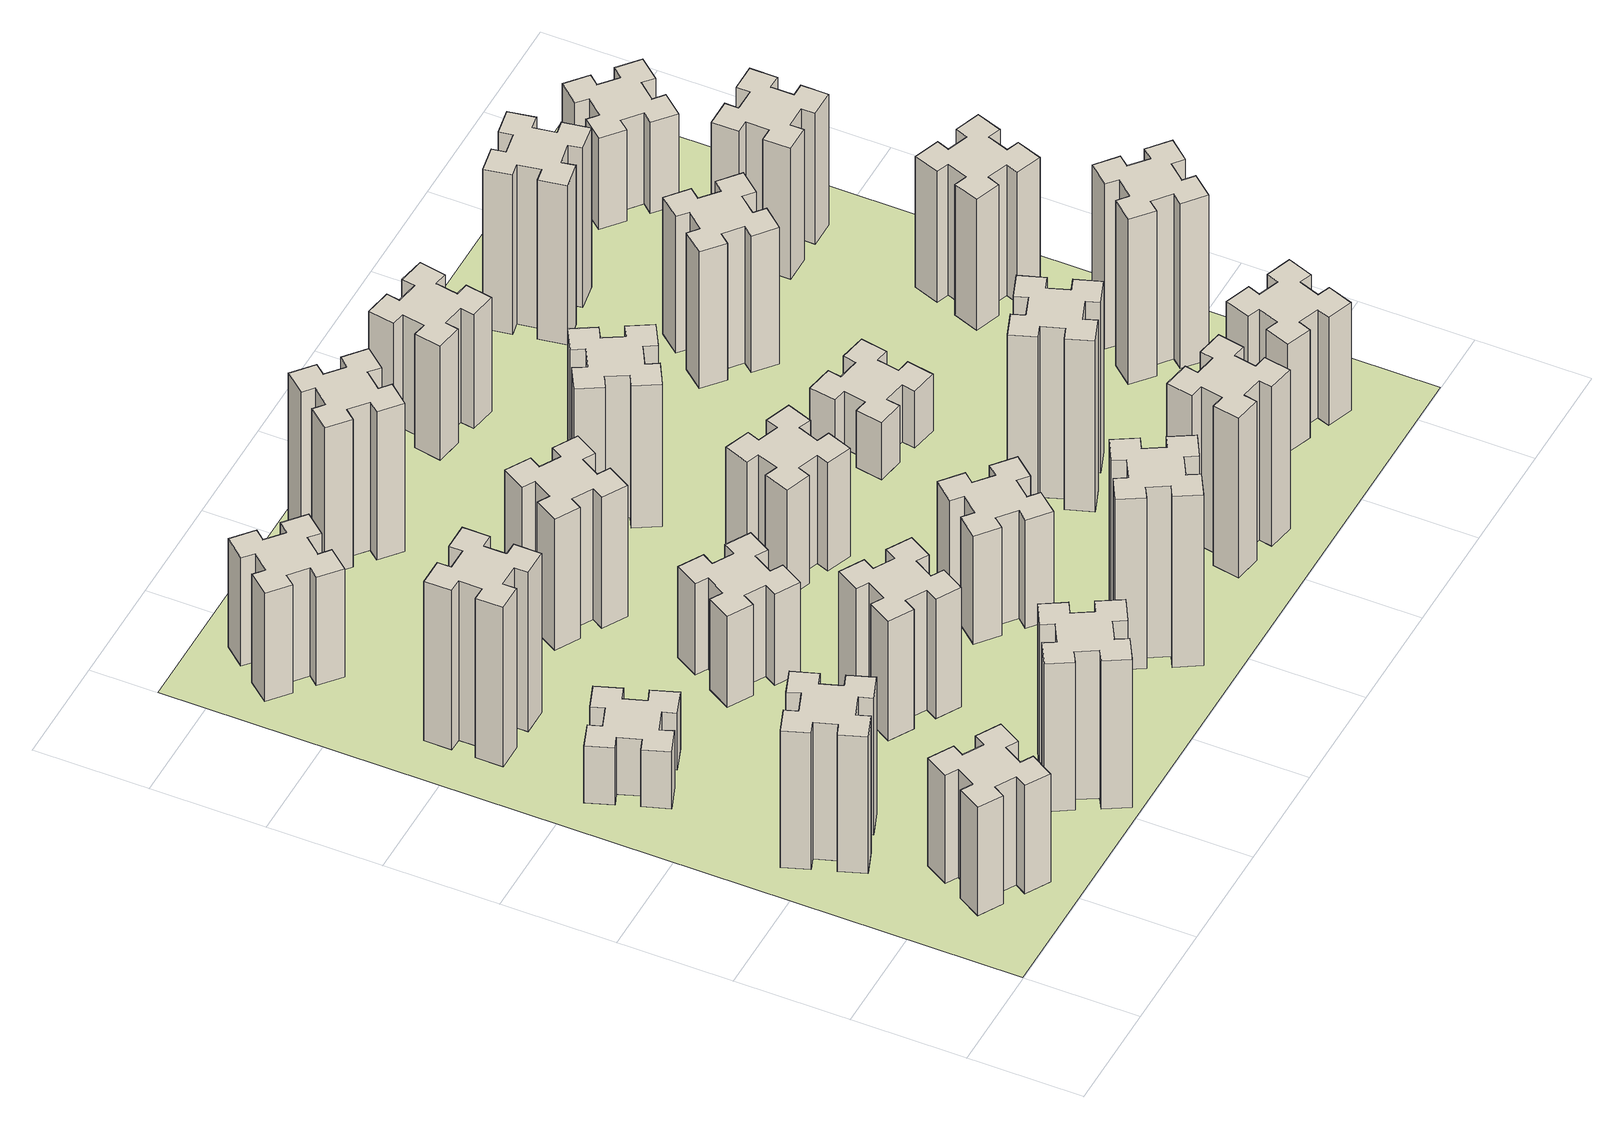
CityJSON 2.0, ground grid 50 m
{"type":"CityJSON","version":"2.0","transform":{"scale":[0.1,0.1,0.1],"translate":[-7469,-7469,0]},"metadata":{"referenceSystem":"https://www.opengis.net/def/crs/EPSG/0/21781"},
"CityObjects":{
"building1":{"type":"Building","attributes":{"class":"1000","function":"1000","usage":"1000","yearOfConstruction":2016,"roofType":"1000","measuredHeight":57,"storeysAboveGround":30,"storeysBelowGround":0},"geometry":[{"type":"Solid","lod":"1","boundaries":[[[[0,1,2,3,4,5,6,7,8,9,10,11,12,13,14,15,16,17,18,19]],[[17,16,20,21]],[[16,15,22,20]],[[15,14,23,22]],[[14,13,24,23]],[[13,12,25,24]],[[12,11,26,25]],[[11,10,27,26]],[[10,9,28,27]],[[9,8,29,28]],[[8,7,30,29]],[[7,6,31,30]],[[6,5,32,31]],[[5,4,33,32]],[[4,3,34,33]],[[3,2,35,34]],[[2,1,36,35]],[[1,0,37,36]],[[0,19,38,37]],[[19,18,39,38]],[[18,17,21,39]],[[24,25,26,27,28,29,30,31,32,33,34,35,36,37,38,39,21,20,22,23]]]]}]},
"building2":{"type":"Building","attributes":{"class":"1000","function":"1000","usage":"1000","yearOfConstruction":2016,"roofType":"1000","measuredHeight":72,"storeysAboveGround":30,"storeysBelowGround":0},"geometry":[{"type":"Solid","lod":"1","boundaries":[[[[40,41,42,43,44,45,46,47,48,49,50,51,52,53,54,55,56,57,58,59]],[[57,56,60,61]],[[56,55,62,60]],[[55,54,63,62]],[[54,53,64,63]],[[53,52,65,64]],[[52,51,66,65]],[[51,50,67,66]],[[50,49,68,67]],[[49,48,69,68]],[[48,47,70,69]],[[47,46,71,70]],[[46,45,72,71]],[[45,44,73,72]],[[44,43,74,73]],[[43,42,75,74]],[[42,41,76,75]],[[41,40,77,76]],[[40,59,78,77]],[[59,58,79,78]],[[58,57,61,79]],[[64,65,66,67,68,69,70,71,72,73,74,75,76,77,78,79,61,60,62,63]]]]}]},
"building3":{"type":"Building","attributes":{"class":"1000","function":"1000","usage":"1000","yearOfConstruction":2016,"roofType":"1000","measuredHeight":30,"storeysAboveGround":30,"storeysBelowGround":0},"geometry":[{"type":"Solid","lod":"1","boundaries":[[[[80,81,82,83,84,85,86,87,88,89,90,91,92,93,94,95,96,97,98,99]],[[97,96,100,101]],[[96,95,102,100]],[[95,94,103,102]],[[94,93,104,103]],[[93,92,105,104]],[[92,91,106,105]],[[91,90,107,106]],[[90,89,108,107]],[[89,88,109,108]],[[88,87,110,109]],[[87,86,111,110]],[[86,85,112,111]],[[85,84,113,112]],[[84,83,114,113]],[[83,82,115,114]],[[82,81,116,115]],[[81,80,117,116]],[[80,99,118,117]],[[99,98,119,118]],[[98,97,101,119]],[[104,105,106,107,108,109,110,111,112,113,114,115,116,117,118,119,101,100,102,103]]]]}]},
"building4":{"type":"Building","attributes":{"class":"1000","function":"1000","usage":"1000","yearOfConstruction":2016,"roofType":"1000","measuredHeight":84,"storeysAboveGround":30,"storeysBelowGround":0},"geometry":[{"type":"Solid","lod":"1","boundaries":[[[[120,121,122,123,124,125,126,127,128,129,130,131,132,133,134,135,136,137,138,139]],[[137,136,140,141]],[[136,135,142,140]],[[135,134,143,142]],[[134,133,144,143]],[[133,132,145,144]],[[132,131,146,145]],[[131,130,147,146]],[[130,129,148,147]],[[129,128,149,148]],[[128,127,150,149]],[[127,126,151,150]],[[126,125,152,151]],[[125,124,153,152]],[[124,123,154,153]],[[123,122,155,154]],[[122,121,156,155]],[[121,120,157,156]],[[120,139,158,157]],[[139,138,159,158]],[[138,137,141,159]],[[144,145,146,147,148,149,150,151,152,153,154,155,156,157,158,159,141,140,142,143]]]]}]},
"building5":{"type":"Building","attributes":{"class":"1000","function":"1000","usage":"1000","yearOfConstruction":2016,"roofType":"1000","measuredHeight":78,"storeysAboveGround":30,"storeysBelowGround":0},"geometry":[{"type":"Solid","lod":"1","boundaries":[[[[160,161,162,163,164,165,166,167,168,169,170,171,172,173,174,175,176,177,178,179]],[[177,176,180,181]],[[176,175,182,180]],[[175,174,183,182]],[[174,173,184,183]],[[173,172,185,184]],[[172,171,186,185]],[[171,170,187,186]],[[170,169,188,187]],[[169,168,189,188]],[[168,167,190,189]],[[167,166,191,190]],[[166,165,192,191]],[[165,164,193,192]],[[164,163,194,193]],[[163,162,195,194]],[[162,161,196,195]],[[161,160,197,196]],[[160,179,198,197]],[[179,178,199,198]],[[178,177,181,199]],[[184,185,186,187,188,189,190,191,192,193,194,195,196,197,198,199,181,180,182,183]]]]}]},
"building6":{"type":"Building","attributes":{"class":"1000","function":"1000","usage":"1000","yearOfConstruction":2016,"roofType":"1000","measuredHeight":57,"storeysAboveGround":30,"storeysBelowGround":0},"geometry":[{"type":"Solid","lod":"1","boundaries":[[[[200,201,202,203,204,205,206,207,208,209,210,211,212,213,214,215,216,217,218,219]],[[217,216,220,221]],[[216,215,222,220]],[[215,214,223,222]],[[214,213,224,223]],[[213,212,225,224]],[[212,211,226,225]],[[211,210,227,226]],[[210,209,228,227]],[[209,208,229,228]],[[208,207,230,229]],[[207,206,231,230]],[[206,205,232,231]],[[205,204,233,232]],[[204,203,234,233]],[[203,202,235,234]],[[202,201,236,235]],[[201,200,237,236]],[[200,219,238,237]],[[219,218,239,238]],[[218,217,221,239]],[[224,225,226,227,228,229,230,231,232,233,234,235,236,237,238,239,221,220,222,223]]]]}]},
"building7":{"type":"Building","attributes":{"class":"1000","function":"1000","usage":"1000","yearOfConstruction":2016,"roofType":"1000","measuredHeight":63,"storeysAboveGround":30,"storeysBelowGround":0},"geometry":[{"type":"Solid","lod":"1","boundaries":[[[[240,241,242,243,244,245,246,247,248,249,250,251,252,253,254,255,256,257,258,259]],[[257,256,260,261]],[[256,255,262,260]],[[255,254,263,262]],[[254,253,264,263]],[[253,252,265,264]],[[252,251,266,265]],[[251,250,267,266]],[[250,249,268,267]],[[249,248,269,268]],[[248,247,270,269]],[[247,246,271,270]],[[246,245,272,271]],[[245,244,273,272]],[[244,243,274,273]],[[243,242,275,274]],[[242,241,276,275]],[[241,240,277,276]],[[240,259,278,277]],[[259,258,279,278]],[[258,257,261,279]],[[264,265,266,267,268,269,270,271,272,273,274,275,276,277,278,279,261,260,262,263]]]]}]},
"building8":{"type":"Building","attributes":{"class":"1000","function":"1000","usage":"1000","yearOfConstruction":2016,"roofType":"1000","measuredHeight":48,"storeysAboveGround":30,"storeysBelowGround":0},"geometry":[{"type":"Solid","lod":"1","boundaries":[[[[280,281,282,283,284,285,286,287,288,289,290,291,292,293,294,295,296,297,298,299]],[[297,296,300,301]],[[296,295,302,300]],[[295,294,303,302]],[[294,293,304,303]],[[293,292,305,304]],[[292,291,306,305]],[[291,290,307,306]],[[290,289,308,307]],[[289,288,309,308]],[[288,287,310,309]],[[287,286,311,310]],[[286,285,312,311]],[[285,284,313,312]],[[284,283,314,313]],[[283,282,315,314]],[[282,281,316,315]],[[281,280,317,316]],[[280,299,318,317]],[[299,298,319,318]],[[298,297,301,319]],[[304,305,306,307,308,309,310,311,312,313,314,315,316,317,318,319,301,300,302,303]]]]}]},
"building9":{"type":"Building","attributes":{"class":"1000","function":"1000","usage":"1000","yearOfConstruction":2016,"roofType":"1000","measuredHeight":69,"storeysAboveGround":30,"storeysBelowGround":0},"geometry":[{"type":"Solid","lod":"1","boundaries":[[[[320,321,322,323,324,325,326,327,328,329,330,331,332,333,334,335,336,337,338,339]],[[337,336,340,341]],[[336,335,342,340]],[[335,334,343,342]],[[334,333,344,343]],[[333,332,345,344]],[[332,331,346,345]],[[331,330,347,346]],[[330,329,348,347]],[[329,328,349,348]],[[328,327,350,349]],[[327,326,351,350]],[[326,325,352,351]],[[325,324,353,352]],[[324,323,354,353]],[[323,322,355,354]],[[322,321,356,355]],[[321,320,357,356]],[[320,339,358,357]],[[339,338,359,358]],[[338,337,341,359]],[[344,345,346,347,348,349,350,351,352,353,354,355,356,357,358,359,341,340,342,343]]]]}]},
"building10":{"type":"Building","attributes":{"class":"1000","function":"1000","usage":"1000","yearOfConstruction":2016,"roofType":"1000","measuredHeight":90,"storeysAboveGround":30,"storeysBelowGround":0},"geometry":[{"type":"Solid","lod":"1","boundaries":[[[[360,361,362,363,364,365,366,367,368,369,370,371,372,373,374,375,376,377,378,379]],[[377,376,380,381]],[[376,375,382,380]],[[375,374,383,382]],[[374,373,384,383]],[[373,372,385,384]],[[372,371,386,385]],[[371,370,387,386]],[[370,369,388,387]],[[369,368,389,388]],[[368,367,390,389]],[[367,366,391,390]],[[366,365,392,391]],[[365,364,393,392]],[[364,363,394,393]],[[363,362,395,394]],[[362,361,396,395]],[[361,360,397,396]],[[360,379,398,397]],[[379,378,399,398]],[[378,377,381,399]],[[384,385,386,387,388,389,390,391,392,393,394,395,396,397,398,399,381,380,382,383]]]]}]},
"building11":{"type":"Building","attributes":{"class":"1000","function":"1000","usage":"1000","yearOfConstruction":2016,"roofType":"1000","measuredHeight":78,"storeysAboveGround":30,"storeysBelowGround":0},"geometry":[{"type":"Solid","lod":"1","boundaries":[[[[400,401,402,403,404,405,406,407,408,409,410,411,412,413,414,415,416,417,418,419]],[[417,416,420,421]],[[416,415,422,420]],[[415,414,423,422]],[[414,413,424,423]],[[413,412,425,424]],[[412,411,426,425]],[[411,410,427,426]],[[410,409,428,427]],[[409,408,429,428]],[[408,407,430,429]],[[407,406,431,430]],[[406,405,432,431]],[[405,404,433,432]],[[404,403,434,433]],[[403,402,435,434]],[[402,401,436,435]],[[401,400,437,436]],[[400,419,438,437]],[[419,418,439,438]],[[418,417,421,439]],[[424,425,426,427,428,429,430,431,432,433,434,435,436,437,438,439,421,420,422,423]]]]}]},
"building12":{"type":"Building","attributes":{"class":"1000","function":"1000","usage":"1000","yearOfConstruction":2016,"roofType":"1000","measuredHeight":57,"storeysAboveGround":30,"storeysBelowGround":0},"geometry":[{"type":"Solid","lod":"1","boundaries":[[[[440,441,442,443,444,445,446,447,448,449,450,451,452,453,454,455,456,457,458,459]],[[457,456,460,461]],[[456,455,462,460]],[[455,454,463,462]],[[454,453,464,463]],[[453,452,465,464]],[[452,451,466,465]],[[451,450,467,466]],[[450,449,468,467]],[[449,448,469,468]],[[448,447,470,469]],[[447,446,471,470]],[[446,445,472,471]],[[445,444,473,472]],[[444,443,474,473]],[[443,442,475,474]],[[442,441,476,475]],[[441,440,477,476]],[[440,459,478,477]],[[459,458,479,478]],[[458,457,461,479]],[[464,465,466,467,468,469,470,471,472,473,474,475,476,477,478,479,461,460,462,463]]]]}]},
"building13":{"type":"Building","attributes":{"class":"1000","function":"1000","usage":"1000","yearOfConstruction":2016,"roofType":"1000","measuredHeight":57,"storeysAboveGround":30,"storeysBelowGround":0},"geometry":[{"type":"Solid","lod":"1","boundaries":[[[[480,481,482,483,484,485,486,487,488,489,490,491,492,493,494,495,496,497,498,499]],[[497,496,500,501]],[[496,495,502,500]],[[495,494,503,502]],[[494,493,504,503]],[[493,492,505,504]],[[492,491,506,505]],[[491,490,507,506]],[[490,489,508,507]],[[489,488,509,508]],[[488,487,510,509]],[[487,486,511,510]],[[486,485,512,511]],[[485,484,513,512]],[[484,483,514,513]],[[483,482,515,514]],[[482,481,516,515]],[[481,480,517,516]],[[480,499,518,517]],[[499,498,519,518]],[[498,497,501,519]],[[504,505,506,507,508,509,510,511,512,513,514,515,516,517,518,519,501,500,502,503]]]]}]},
"building14":{"type":"Building","attributes":{"class":"1000","function":"1000","usage":"1000","yearOfConstruction":2016,"roofType":"1000","measuredHeight":75,"storeysAboveGround":30,"storeysBelowGround":0},"geometry":[{"type":"Solid","lod":"1","boundaries":[[[[520,521,522,523,524,525,526,527,528,529,530,531,532,533,534,535,536,537,538,539]],[[537,536,540,541]],[[536,535,542,540]],[[535,534,543,542]],[[534,533,544,543]],[[533,532,545,544]],[[532,531,546,545]],[[531,530,547,546]],[[530,529,548,547]],[[529,528,549,548]],[[528,527,550,549]],[[527,526,551,550]],[[526,525,552,551]],[[525,524,553,552]],[[524,523,554,553]],[[523,522,555,554]],[[522,521,556,555]],[[521,520,557,556]],[[520,539,558,557]],[[539,538,559,558]],[[538,537,541,559]],[[544,545,546,547,548,549,550,551,552,553,554,555,556,557,558,559,541,540,542,543]]]]}]},
"building15":{"type":"Building","attributes":{"class":"1000","function":"1000","usage":"1000","yearOfConstruction":2016,"roofType":"1000","measuredHeight":84,"storeysAboveGround":30,"storeysBelowGround":0},"geometry":[{"type":"Solid","lod":"1","boundaries":[[[[560,561,562,563,564,565,566,567,568,569,570,571,572,573,574,575,576,577,578,579]],[[577,576,580,581]],[[576,575,582,580]],[[575,574,583,582]],[[574,573,584,583]],[[573,572,585,584]],[[572,571,586,585]],[[571,570,587,586]],[[570,569,588,587]],[[569,568,589,588]],[[568,567,590,589]],[[567,566,591,590]],[[566,565,592,591]],[[565,564,593,592]],[[564,563,594,593]],[[563,562,595,594]],[[562,561,596,595]],[[561,560,597,596]],[[560,579,598,597]],[[579,578,599,598]],[[578,577,581,599]],[[584,585,586,587,588,589,590,591,592,593,594,595,596,597,598,599,581,580,582,583]]]]}]},
"building16":{"type":"Building","attributes":{"class":"1000","function":"1000","usage":"1000","yearOfConstruction":2016,"roofType":"1000","measuredHeight":60,"storeysAboveGround":30,"storeysBelowGround":0},"geometry":[{"type":"Solid","lod":"1","boundaries":[[[[600,601,602,603,604,605,606,607,608,609,610,611,612,613,614,615,616,617,618,619]],[[617,616,620,621]],[[616,615,622,620]],[[615,614,623,622]],[[614,613,624,623]],[[613,612,625,624]],[[612,611,626,625]],[[611,610,627,626]],[[610,609,628,627]],[[609,608,629,628]],[[608,607,630,629]],[[607,606,631,630]],[[606,605,632,631]],[[605,604,633,632]],[[604,603,634,633]],[[603,602,635,634]],[[602,601,636,635]],[[601,600,637,636]],[[600,619,638,637]],[[619,618,639,638]],[[618,617,621,639]],[[624,625,626,627,628,629,630,631,632,633,634,635,636,637,638,639,621,620,622,623]]]]}]},
"building17":{"type":"Building","attributes":{"class":"1000","function":"1000","usage":"1000","yearOfConstruction":2016,"roofType":"1000","measuredHeight":90,"storeysAboveGround":30,"storeysBelowGround":0},"geometry":[{"type":"Solid","lod":"1","boundaries":[[[[640,641,642,643,644,645,646,647,648,649,650,651,652,653,654,655,656,657,658,659]],[[657,656,660,661]],[[656,655,662,660]],[[655,654,663,662]],[[654,653,664,663]],[[653,652,665,664]],[[652,651,666,665]],[[651,650,667,666]],[[650,649,668,667]],[[649,648,669,668]],[[648,647,670,669]],[[647,646,671,670]],[[646,645,672,671]],[[645,644,673,672]],[[644,643,674,673]],[[643,642,675,674]],[[642,641,676,675]],[[641,640,677,676]],[[640,659,678,677]],[[659,658,679,678]],[[658,657,661,679]],[[664,665,666,667,668,669,670,671,672,673,674,675,676,677,678,679,661,660,662,663]]]]}]},
"building18":{"type":"Building","attributes":{"class":"1000","function":"1000","usage":"1000","yearOfConstruction":2016,"roofType":"1000","measuredHeight":30,"storeysAboveGround":30,"storeysBelowGround":0},"geometry":[{"type":"Solid","lod":"1","boundaries":[[[[680,681,682,683,684,685,686,687,688,689,690,691,692,693,694,695,696,697,698,699]],[[697,696,700,701]],[[696,695,702,700]],[[695,694,703,702]],[[694,693,704,703]],[[693,692,705,704]],[[692,691,706,705]],[[691,690,707,706]],[[690,689,708,707]],[[689,688,709,708]],[[688,687,710,709]],[[687,686,711,710]],[[686,685,712,711]],[[685,684,713,712]],[[684,683,714,713]],[[683,682,715,714]],[[682,681,716,715]],[[681,680,717,716]],[[680,699,718,717]],[[699,698,719,718]],[[698,697,701,719]],[[704,705,706,707,708,709,710,711,712,713,714,715,716,717,718,719,701,700,702,703]]]]}]},
"building19":{"type":"Building","attributes":{"class":"1000","function":"1000","usage":"1000","yearOfConstruction":2016,"roofType":"1000","measuredHeight":72,"storeysAboveGround":30,"storeysBelowGround":0},"geometry":[{"type":"Solid","lod":"1","boundaries":[[[[720,721,722,723,724,725,726,727,728,729,730,731,732,733,734,735,736,737,738,739]],[[737,736,740,741]],[[736,735,742,740]],[[735,734,743,742]],[[734,733,744,743]],[[733,732,745,744]],[[732,731,746,745]],[[731,730,747,746]],[[730,729,748,747]],[[729,728,749,748]],[[728,727,750,749]],[[727,726,751,750]],[[726,725,752,751]],[[725,724,753,752]],[[724,723,754,753]],[[723,722,755,754]],[[722,721,756,755]],[[721,720,757,756]],[[720,739,758,757]],[[739,738,759,758]],[[738,737,741,759]],[[744,745,746,747,748,749,750,751,752,753,754,755,756,757,758,759,741,740,742,743]]]]}]},
"building20":{"type":"Building","attributes":{"class":"1000","function":"1000","usage":"1000","yearOfConstruction":2016,"roofType":"1000","measuredHeight":57,"storeysAboveGround":30,"storeysBelowGround":0},"geometry":[{"type":"Solid","lod":"1","boundaries":[[[[760,761,762,763,764,765,766,767,768,769,770,771,772,773,774,775,776,777,778,779]],[[777,776,780,781]],[[776,775,782,780]],[[775,774,783,782]],[[774,773,784,783]],[[773,772,785,784]],[[772,771,786,785]],[[771,770,787,786]],[[770,769,788,787]],[[769,768,789,788]],[[768,767,790,789]],[[767,766,791,790]],[[766,765,792,791]],[[765,764,793,792]],[[764,763,794,793]],[[763,762,795,794]],[[762,761,796,795]],[[761,760,797,796]],[[760,779,798,797]],[[779,778,799,798]],[[778,777,781,799]],[[784,785,786,787,788,789,790,791,792,793,794,795,796,797,798,799,781,780,782,783]]]]}]},
"building21":{"type":"Building","attributes":{"class":"1000","function":"1000","usage":"1000","yearOfConstruction":2016,"roofType":"1000","measuredHeight":84,"storeysAboveGround":30,"storeysBelowGround":0},"geometry":[{"type":"Solid","lod":"1","boundaries":[[[[800,801,802,803,804,805,806,807,808,809,810,811,812,813,814,815,816,817,818,819]],[[817,816,820,821]],[[816,815,822,820]],[[815,814,823,822]],[[814,813,824,823]],[[813,812,825,824]],[[812,811,826,825]],[[811,810,827,826]],[[810,809,828,827]],[[809,808,829,828]],[[808,807,830,829]],[[807,806,831,830]],[[806,805,832,831]],[[805,804,833,832]],[[804,803,834,833]],[[803,802,835,834]],[[802,801,836,835]],[[801,800,837,836]],[[800,819,838,837]],[[819,818,839,838]],[[818,817,821,839]],[[824,825,826,827,828,829,830,831,832,833,834,835,836,837,838,839,821,820,822,823]]]]}]},
"building22":{"type":"Building","attributes":{"class":"1000","function":"1000","usage":"1000","yearOfConstruction":2016,"roofType":"1000","measuredHeight":87,"storeysAboveGround":30,"storeysBelowGround":0},"geometry":[{"type":"Solid","lod":"1","boundaries":[[[[840,841,842,843,844,845,846,847,848,849,850,851,852,853,854,855,856,857,858,859]],[[857,856,860,861]],[[856,855,862,860]],[[855,854,863,862]],[[854,853,864,863]],[[853,852,865,864]],[[852,851,866,865]],[[851,850,867,866]],[[850,849,868,867]],[[849,848,869,868]],[[848,847,870,869]],[[847,846,871,870]],[[846,845,872,871]],[[845,844,873,872]],[[844,843,874,873]],[[843,842,875,874]],[[842,841,876,875]],[[841,840,877,876]],[[840,859,878,877]],[[859,858,879,878]],[[858,857,861,879]],[[864,865,866,867,868,869,870,871,872,873,874,875,876,877,878,879,861,860,862,863]]]]}]},
"building23":{"type":"Building","attributes":{"class":"1000","function":"1000","usage":"1000","yearOfConstruction":2016,"roofType":"1000","measuredHeight":69,"storeysAboveGround":30,"storeysBelowGround":0},"geometry":[{"type":"Solid","lod":"1","boundaries":[[[[880,881,882,883,884,885,886,887,888,889,890,891,892,893,894,895,896,897,898,899]],[[897,896,900,901]],[[896,895,902,900]],[[895,894,903,902]],[[894,893,904,903]],[[893,892,905,904]],[[892,891,906,905]],[[891,890,907,906]],[[890,889,908,907]],[[889,888,909,908]],[[888,887,910,909]],[[887,886,911,910]],[[886,885,912,911]],[[885,884,913,912]],[[884,883,914,913]],[[883,882,915,914]],[[882,881,916,915]],[[881,880,917,916]],[[880,899,918,917]],[[899,898,919,918]],[[898,897,901,919]],[[904,905,906,907,908,909,910,911,912,913,914,915,916,917,918,919,901,900,902,903]]]]}]},
"building24":{"type":"Building","attributes":{"class":"1000","function":"1000","usage":"1000","yearOfConstruction":2016,"roofType":"1000","measuredHeight":69,"storeysAboveGround":30,"storeysBelowGround":0},"geometry":[{"type":"Solid","lod":"1","boundaries":[[[[920,921,922,923,924,925,926,927,928,929,930,931,932,933,934,935,936,937,938,939]],[[937,936,940,941]],[[936,935,942,940]],[[935,934,943,942]],[[934,933,944,943]],[[933,932,945,944]],[[932,931,946,945]],[[931,930,947,946]],[[930,929,948,947]],[[929,928,949,948]],[[928,927,950,949]],[[927,926,951,950]],[[926,925,952,951]],[[925,924,953,952]],[[924,923,954,953]],[[923,922,955,954]],[[922,921,956,955]],[[921,920,957,956]],[[920,939,958,957]],[[939,938,959,958]],[[938,937,941,959]],[[944,945,946,947,948,949,950,951,952,953,954,955,956,957,958,959,941,940,942,943]]]]}]},
"building25":{"type":"Building","attributes":{"class":"1000","function":"1000","usage":"1000","yearOfConstruction":2016,"roofType":"1000","measuredHeight":48,"storeysAboveGround":30,"storeysBelowGround":0},"geometry":[{"type":"Solid","lod":"1","boundaries":[[[[960,961,962,963,964,965,966,967,968,969,970,971,972,973,974,975,976,977,978,979]],[[977,976,980,981]],[[976,975,982,980]],[[975,974,983,982]],[[974,973,984,983]],[[973,972,985,984]],[[972,971,986,985]],[[971,970,987,986]],[[970,969,988,987]],[[969,968,989,988]],[[968,967,990,989]],[[967,966,991,990]],[[966,965,992,991]],[[965,964,993,992]],[[964,963,994,993]],[[963,962,995,994]],[[962,961,996,995]],[[961,960,997,996]],[[960,979,998,997]],[[979,978,999,998]],[[978,977,981,999]],[[984,985,986,987,988,989,990,991,992,993,994,995,996,997,998,999,981,980,982,983]]]]}]},
"landuse1":{"type":"LandUse","attributes":{"name":"plot1","function":"1010"},"geometry":[{"type":"MultiSurface","lod":"1","boundaries":[[[1000,1001,1002,1003]]]}]}
},
"vertices":[
[405,474,0],[355,387,0],[303,417,0],[243,313,0],[347,253,0],[377,305,0],[464,255,0],[434,203,0],[538,143,0],[598,247,0],[546,277,0],[596,364,0],[648,334,0],[708,438,0],[604,498,0],[574,446,0],[487,496,0],[517,548,0],[413,608,0],[353,504,0],[487,496,570],[517,548,570],[574,446,570],[604,498,570],[708,438,570],[648,334,570],[596,364,570],[546,277,570],[598,247,570],[538,143,570],[434,203,570],[464,255,570],[377,305,570],[347,253,570],[243,313,570],[303,417,570],[355,387,570],[405,474,570],[353,504,570],[413,608,570],
[366,895,0],[460,929,0],[480,873,0],[593,914,0],[552,1027,0],[496,1006,0],[462,1100,0],[518,1120,0],[477,1233,0],[364,1192,0],[385,1136,0],[291,1102,0],[270,1158,0],[157,1117,0],[199,1004,0],[255,1025,0],[289,931,0],[233,910,0],[274,797,0],[387,839,0],[289,931,720],[233,910,720],[255,1025,720],[199,1004,720],[157,1117,720],[270,1158,720],[291,1102,720],[385,1136,720],[364,1192,720],[477,1233,720],[518,1120,720],[462,1100,720],[496,1006,720],[552,1027,720],[593,914,720],[480,873,720],[460,929,720],[366,895,720],[387,839,720],[274,797,720],
[366,1735,0],[460,1769,0],[480,1713,0],[593,1754,0],[552,1867,0],[496,1846,0],[462,1940,0],[518,1960,0],[477,2073,0],[364,2032,0],[385,1976,0],[291,1942,0],[270,1998,0],[157,1957,0],[199,1844,0],[255,1865,0],[289,1771,0],[233,1750,0],[274,1637,0],[387,1679,0],[289,1771,300],[233,1750,300],[255,1865,300],[199,1844,300],[157,1957,300],[270,1998,300],[291,1942,300],[385,1976,300],[364,2032,300],[477,2073,300],[518,1960,300],[462,1940,300],[496,1846,300],[552,1867,300],[593,1754,300],[480,1713,300],[460,1769,300],[366,1735,300],[387,1679,300],[274,1637,300],
[325,2385,0],[425,2385,0],[425,2325,0],[545,2325,0],[545,2445,0],[485,2445,0],[485,2545,0],[545,2545,0],[545,2665,0],[425,2665,0],[425,2605,0],[325,2605,0],[325,2665,0],[205,2665,0],[205,2545,0],[265,2545,0],[265,2445,0],[205,2445,0],[205,2325,0],[325,2325,0],[265,2445,840],[205,2445,840],[265,2545,840],[205,2545,840],[205,2665,840],[325,2665,840],[325,2605,840],[425,2605,840],[425,2665,840],[545,2665,840],[545,2545,840],[485,2545,840],[485,2445,840],[545,2445,840],[545,2325,840],[425,2325,840],[425,2385,840],[325,2385,840],[325,2325,840],[205,2325,840],
[1127,155,0],[1214,205,0],[1244,153,0],[1348,213,0],[1288,317,0],[1236,287,0],[1186,374,0],[1238,404,0],[1178,508,0],[1074,448,0],[1104,396,0],[1017,346,0],[987,398,0],[883,338,0],[943,234,0],[995,264,0],[1045,177,0],[993,147,0],[1053,43,0],[1157,103,0],[1045,177,780],[993,147,780],[995,264,780],[943,234,780],[883,338,780],[987,398,780],[1017,346,780],[1104,396,780],[1074,448,780],[1178,508,780],[1238,404,780],[1186,374,780],[1236,287,780],[1288,317,780],[1348,213,780],[1244,153,780],[1214,205,780],[1127,155,780],[1157,103,780],[1053,43,780],
[484,3387,0],[408,3452,0],[446,3498,0],[354,3575,0],[277,3483,0],[323,3444,0],[259,3368,0],[213,3406,0],[136,3314,0],[228,3237,0],[266,3283,0],[343,3219,0],[304,3173,0],[396,3096,0],[473,3188,0],[427,3226,0],[492,3303,0],[538,3264,0],[615,3356,0],[523,3433,0],[492,3303,570],[538,3264,570],[427,3226,570],[473,3188,570],[396,3096,570],[304,3173,570],[343,3219,570],[266,3283,570],[228,3237,570],[136,3314,570],[213,3406,570],[259,3368,570],[323,3444,570],[277,3483,570],[354,3575,570],[446,3498,570],[408,3452,570],[484,3387,570],[523,3433,570],[615,3356,570],
[1286,1017,0],[1336,1104,0],[1388,1074,0],[1448,1178,0],[1344,1238,0],[1314,1186,0],[1227,1236,0],[1257,1288,0],[1153,1348,0],[1093,1244,0],[1145,1214,0],[1095,1127,0],[1043,1157,0],[983,1053,0],[1087,993,0],[1117,1045,0],[1204,995,0],[1174,943,0],[1278,883,0],[1338,987,0],[1204,995,630],[1174,943,630],[1117,1045,630],[1087,993,630],[983,1053,630],[1043,1157,630],[1095,1127,630],[1145,1214,630],[1093,1244,630],[1153,1348,630],[1257,1288,630],[1227,1236,630],[1314,1186,630],[1344,1238,630],[1448,1178,630],[1388,1074,630],[1336,1104,630],[1286,1017,630],[1338,987,630],[1278,883,630],
[1045,1854,0],[995,1767,0],[943,1797,0],[883,1693,0],[987,1633,0],[1017,1685,0],[1104,1635,0],[1074,1583,0],[1178,1523,0],[1238,1627,0],[1186,1657,0],[1236,1744,0],[1288,1714,0],[1348,1818,0],[1244,1878,0],[1214,1826,0],[1127,1876,0],[1157,1928,0],[1053,1988,0],[993,1884,0],[1127,1876,480],[1157,1928,480],[1214,1826,480],[1244,1878,480],[1348,1818,480],[1288,1714,480],[1236,1744,480],[1186,1657,480],[1238,1627,480],[1178,1523,480],[1074,1583,480],[1104,1635,480],[1017,1685,480],[987,1633,480],[883,1693,480],[943,1797,480],[995,1767,480],[1045,1854,480],[993,1884,480],[1053,1988,480],
[1214,2566,0],[1127,2616,0],[1157,2668,0],[1053,2728,0],[993,2624,0],[1045,2594,0],[995,2507,0],[943,2537,0],[883,2433,0],[987,2373,0],[1017,2425,0],[1104,2375,0],[1074,2323,0],[1178,2263,0],[1238,2367,0],[1186,2397,0],[1236,2484,0],[1288,2454,0],[1348,2558,0],[1244,2618,0],[1236,2484,690],[1288,2454,690],[1186,2397,690],[1238,2367,690],[1178,2263,690],[1074,2323,690],[1104,2375,690],[1017,2425,690],[987,2373,690],[883,2433,690],[943,2537,690],[995,2507,690],[1045,2594,690],[993,2624,690],[1053,2728,690],[1157,2668,690],[1127,2616,690],[1214,2566,690],[1244,2618,690],[1348,2558,690],
[2076,387,0],[2026,474,0],[2078,504,0],[2018,608,0],[1914,548,0],[1944,496,0],[1857,446,0],[1827,498,0],[1723,438,0],[1783,334,0],[1835,364,0],[1885,277,0],[1833,247,0],[1893,143,0],[1997,203,0],[1967,255,0],[2054,305,0],[2084,253,0],[2188,313,0],[2128,417,0],[2054,305,900],[2084,253,900],[1967,255,900],[1997,203,900],[1893,143,900],[1833,247,900],[1885,277,900],[1835,364,900],[1783,334,900],[1723,438,900],[1827,498,900],[1857,446,900],[1944,496,900],[1914,548,900],[2018,608,900],[2078,504,900],[2026,474,900],[2076,387,900],[2128,417,900],[2188,313,900],
[1167,3326,0],[1232,3403,0],[1278,3364,0],[1355,3456,0],[1263,3533,0],[1224,3487,0],[1148,3552,0],[1186,3598,0],[1094,3675,0],[1017,3583,0],[1063,3544,0],[999,3468,0],[953,3506,0],[876,3414,0],[968,3337,0],[1006,3383,0],[1083,3319,0],[1044,3273,0],[1136,3196,0],[1213,3288,0],[1083,3319,780],[1044,3273,780],[1006,3383,780],[968,3337,780],[876,3414,780],[953,3506,780],[999,3468,780],[1063,3544,780],[1017,3583,780],[1094,3675,780],[1186,3598,780],[1148,3552,780],[1224,3487,780],[1263,3533,780],[1355,3456,780],[1278,3364,780],[1232,3403,780],[1167,3326,780],[1213,3288,780],[1136,3196,780],
[1803,1124,0],[1739,1048,0],[1693,1086,0],[1616,994,0],[1708,917,0],[1746,963,0],[1823,899,0],[1784,853,0],[1876,776,0],[1953,868,0],[1907,906,0],[1972,983,0],[2018,944,0],[2095,1036,0],[2003,1113,0],[1964,1067,0],[1888,1132,0],[1926,1178,0],[1834,1255,0],[1757,1163,0],[1888,1132,570],[1926,1178,570],[1964,1067,570],[2003,1113,570],[2095,1036,570],[2018,944,570],[1972,983,570],[1907,906,570],[1953,868,570],[1876,776,570],[1784,853,570],[1823,899,570],[1746,963,570],[1708,917,570],[1616,994,570],[1693,1086,570],[1739,1048,570],[1803,1124,570],[1757,1163,570],[1834,1255,570],
[1842,1771,0],[1876,1865,0],[1932,1844,0],[1973,1957,0],[1860,1998,0],[1840,1942,0],[1746,1976,0],[1767,2032,0],[1654,2073,0],[1613,1960,0],[1669,1940,0],[1635,1846,0],[1579,1867,0],[1537,1754,0],[1650,1713,0],[1671,1769,0],[1765,1735,0],[1744,1679,0],[1857,1637,0],[1898,1750,0],[1765,1735,570],[1744,1679,570],[1671,1769,570],[1650,1713,570],[1537,1754,570],[1579,1867,570],[1635,1846,570],[1669,1940,570],[1613,1960,570],[1654,2073,570],[1767,2032,570],[1746,1976,570],[1840,1942,570],[1860,1998,570],[1973,1957,570],[1932,1844,570],[1876,1865,570],[1842,1771,570],[1898,1750,570],[1857,1637,570],
[1744,2716,0],[1657,2666,0],[1627,2718,0],[1523,2658,0],[1583,2554,0],[1635,2584,0],[1685,2497,0],[1633,2467,0],[1693,2363,0],[1797,2423,0],[1767,2475,0],[1854,2525,0],[1884,2473,0],[1988,2533,0],[1928,2637,0],[1876,2607,0],[1826,2694,0],[1878,2724,0],[1818,2828,0],[1714,2768,0],[1826,2694,750],[1878,2724,750],[1876,2607,750],[1928,2637,750],[1988,2533,750],[1884,2473,750],[1854,2525,750],[1767,2475,750],[1797,2423,750],[1693,2363,750],[1633,2467,750],[1685,2497,750],[1635,2584,750],[1583,2554,750],[1523,2658,750],[1627,2718,750],[1657,2666,750],[1744,2716,750],[1714,2768,750],[1818,2828,750],
[2496,444,0],[2478,345,0],[2419,356,0],[2398,237,0],[2517,217,0],[2527,276,0],[2625,258,0],[2615,199,0],[2733,178,0],[2754,297,0],[2695,307,0],[2712,405,0],[2771,395,0],[2792,513,0],[2674,534,0],[2664,475,0],[2565,492,0],[2576,551,0],[2457,572,0],[2437,454,0],[2565,492,840],[2576,551,840],[2664,475,840],[2674,534,840],[2792,513,840],[2771,395,840],[2712,405,840],[2695,307,840],[2754,297,840],[2733,178,840],[2615,199,840],[2625,258,840],[2527,276,840],[2517,217,840],[2398,237,840],[2419,356,840],[2478,345,840],[2496,444,840],[2437,454,840],[2457,572,840],
[1955,3367,0],[1972,3465,0],[2031,3455,0],[2052,3573,0],[1934,3594,0],[1924,3535,0],[1825,3552,0],[1836,3611,0],[1717,3632,0],[1697,3514,0],[1756,3504,0],[1738,3405,0],[1679,3416,0],[1658,3297,0],[1777,3277,0],[1787,3336,0],[1885,3318,0],[1875,3259,0],[1993,3238,0],[2014,3357,0],[1885,3318,600],[1875,3259,600],[1787,3336,600],[1777,3277,600],[1658,3297,600],[1679,3416,600],[1738,3405,600],[1756,3504,600],[1697,3514,600],[1717,3632,600],[1836,3611,600],[1825,3552,600],[1924,3535,600],[1934,3594,600],[2052,3573,600],[2031,3455,600],[1972,3465,600],[1955,3367,600],[2014,3357,600],[1993,3238,600],
[2586,995,0],[2680,1029,0],[2700,973,0],[2813,1014,0],[2772,1127,0],[2716,1106,0],[2682,1200,0],[2738,1220,0],[2697,1333,0],[2584,1292,0],[2605,1236,0],[2511,1202,0],[2490,1258,0],[2377,1217,0],[2419,1104,0],[2475,1125,0],[2509,1031,0],[2453,1010,0],[2494,897,0],[2607,939,0],[2509,1031,900],[2453,1010,900],[2475,1125,900],[2419,1104,900],[2377,1217,900],[2490,1258,900],[2511,1202,900],[2605,1236,900],[2584,1292,900],[2697,1333,900],[2738,1220,900],[2682,1200,900],[2716,1106,900],[2772,1127,900],[2813,1014,900],[2700,973,900],[2680,1029,900],[2586,995,900],[2607,939,900],[2494,897,900],
[2427,1756,0],[2525,1738,0],[2515,1679,0],[2633,1658,0],[2654,1777,0],[2595,1787,0],[2612,1885,0],[2671,1875,0],[2692,1993,0],[2574,2014,0],[2564,1955,0],[2465,1972,0],[2476,2031,0],[2357,2052,0],[2337,1934,0],[2396,1924,0],[2378,1825,0],[2319,1836,0],[2298,1717,0],[2417,1697,0],[2378,1825,300],[2319,1836,300],[2396,1924,300],[2337,1934,300],[2357,2052,300],[2476,2031,300],[2465,1972,300],[2564,1955,300],[2574,2014,300],[2692,1993,300],[2671,1875,300],[2612,1885,300],[2595,1787,300],[2654,1777,300],[2633,1658,300],[2515,1679,300],[2525,1738,300],[2427,1756,300],[2417,1697,300],[2298,1717,300],
[2804,2647,0],[2728,2712,0],[2766,2758,0],[2674,2835,0],[2597,2743,0],[2643,2704,0],[2579,2628,0],[2533,2666,0],[2456,2574,0],[2548,2497,0],[2586,2543,0],[2663,2479,0],[2624,2433,0],[2716,2356,0],[2793,2448,0],[2747,2486,0],[2812,2563,0],[2858,2524,0],[2935,2616,0],[2843,2693,0],[2812,2563,720],[2858,2524,720],[2747,2486,720],[2793,2448,720],[2716,2356,720],[2624,2433,720],[2663,2479,720],[2586,2543,720],[2548,2497,720],[2456,2574,720],[2533,2666,720],[2579,2628,720],[2643,2704,720],[2597,2743,720],[2674,2835,720],[2766,2758,720],[2728,2712,720],[2804,2647,720],[2843,2693,720],[2935,2616,720],
[3422,391,0],[3456,485,0],[3512,464,0],[3553,577,0],[3440,618,0],[3420,562,0],[3326,596,0],[3347,652,0],[3234,693,0],[3193,580,0],[3249,560,0],[3215,466,0],[3159,487,0],[3117,374,0],[3230,333,0],[3251,389,0],[3345,355,0],[3324,299,0],[3437,257,0],[3478,370,0],[3345,355,570],[3324,299,570],[3251,389,570],[3230,333,570],[3117,374,570],[3159,487,570],[3215,466,570],[3249,560,570],[3193,580,570],[3234,693,570],[3347,652,570],[3326,596,570],[3420,562,570],[3440,618,570],[3553,577,570],[3512,464,570],[3456,485,570],[3422,391,570],[3478,370,570],[3437,257,570],
[2478,3365,0],[2496,3267,0],[2437,3257,0],[2457,3138,0],[2576,3159,0],[2565,3218,0],[2664,3236,0],[2674,3177,0],[2792,3197,0],[2771,3316,0],[2712,3305,0],[2695,3404,0],[2754,3414,0],[2733,3532,0],[2615,3511,0],[2625,3452,0],[2527,3435,0],[2517,3494,0],[2398,3473,0],[2419,3355,0],[2527,3435,840],[2517,3494,840],[2625,3452,840],[2615,3511,840],[2733,3532,840],[2754,3414,840],[2695,3404,840],[2712,3305,840],[2771,3316,840],[2792,3197,840],[2674,3177,840],[2664,3236,840],[2565,3218,840],[2576,3159,840],[2457,3138,840],[2437,3257,840],[2496,3267,840],[2478,3365,840],[2419,3355,840],[2398,3473,840],
[3487,1006,0],[3552,1083,0],[3598,1044,0],[3675,1136,0],[3583,1213,0],[3544,1167,0],[3468,1232,0],[3506,1278,0],[3414,1355,0],[3337,1263,0],[3383,1224,0],[3319,1148,0],[3273,1186,0],[3196,1094,0],[3288,1017,0],[3326,1063,0],[3403,999,0],[3364,953,0],[3456,876,0],[3533,968,0],[3403,999,870],[3364,953,870],[3326,1063,870],[3288,1017,870],[3196,1094,870],[3273,1186,870],[3319,1148,870],[3383,1224,870],[3337,1263,870],[3414,1355,870],[3506,1278,870],[3468,1232,870],[3544,1167,870],[3583,1213,870],[3675,1136,870],[3598,1044,870],[3552,1083,870],[3487,1006,870],[3533,968,870],[3456,876,870],
[3351,1769,0],[3445,1735,0],[3424,1679,0],[3537,1637,0],[3578,1750,0],[3522,1771,0],[3556,1865,0],[3612,1844,0],[3653,1957,0],[3540,1998,0],[3520,1942,0],[3426,1976,0],[3447,2032,0],[3334,2073,0],[3293,1960,0],[3349,1940,0],[3315,1846,0],[3259,1867,0],[3217,1754,0],[3330,1713,0],[3315,1846,690],[3259,1867,690],[3349,1940,690],[3293,1960,690],[3334,2073,690],[3447,2032,690],[3426,1976,690],[3520,1942,690],[3540,1998,690],[3653,1957,690],[3612,1844,690],[3556,1865,690],[3522,1771,690],[3578,1750,690],[3537,1637,690],[3424,1679,690],[3445,1735,690],[3351,1769,690],[3330,1713,690],[3217,1754,690],
[3285,2585,0],[3385,2585,0],[3385,2525,0],[3505,2525,0],[3505,2645,0],[3445,2645,0],[3445,2745,0],[3505,2745,0],[3505,2865,0],[3385,2865,0],[3385,2805,0],[3285,2805,0],[3285,2865,0],[3165,2865,0],[3165,2745,0],[3225,2745,0],[3225,2645,0],[3165,2645,0],[3165,2525,0],[3285,2525,0],[3225,2645,690],[3165,2645,690],[3225,2745,690],[3165,2745,690],[3165,2865,690],[3285,2865,690],[3285,2805,690],[3385,2805,690],[3385,2865,690],[3505,2865,690],[3505,2745,690],[3445,2745,690],[3445,2645,690],[3505,2645,690],[3505,2525,690],[3385,2525,690],[3385,2585,690],[3285,2585,690],[3285,2525,690],[3165,2525,690],
[3444,3387,0],[3368,3452,0],[3406,3498,0],[3314,3575,0],[3237,3483,0],[3283,3444,0],[3219,3368,0],[3173,3406,0],[3096,3314,0],[3188,3237,0],[3226,3283,0],[3303,3219,0],[3264,3173,0],[3356,3096,0],[3433,3188,0],[3387,3226,0],[3452,3303,0],[3498,3264,0],[3575,3356,0],[3483,3433,0],[3452,3303,480],[3498,3264,480],[3387,3226,480],[3433,3188,480],[3356,3096,480],[3264,3173,480],[3303,3219,480],[3226,3283,480],[3188,3237,480],[3096,3314,480],[3173,3406,480],[3219,3368,480],[3283,3444,480],[3237,3483,480],[3314,3575,480],[3406,3498,480],[3368,3452,480],[3444,3387,480],[3483,3433,480],[3575,3356,480],
[5,3705,0],[3705,3705,0],[3705,5,0],[5,5,0]
]}
